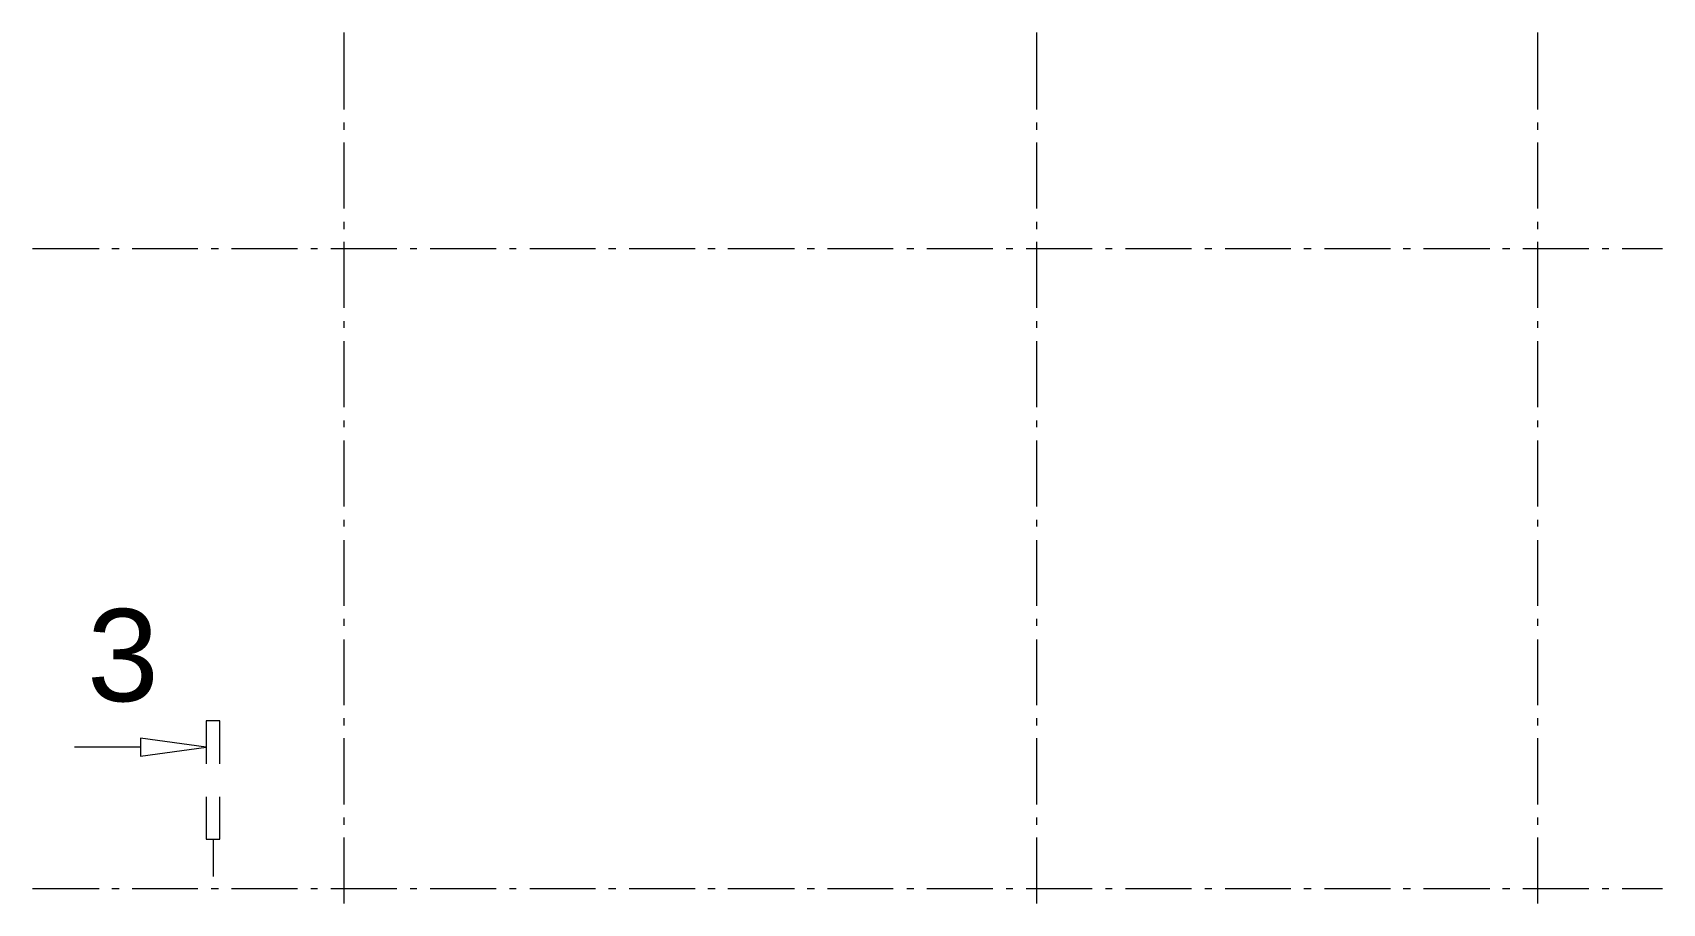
# Model space of a CAD drawing. Header units: millimetres. Extents: x -213547 to 415037, y -3642 to 106956.
# Drawn here: x -93224 to -80862, y 27297 to 33906 of the extents above; entities that cross this region are included whole.
import ezdxf

# ---------------------------------------------------------------- set-up
doc = ezdxf.new("R2010")
doc.units = ezdxf.units.MM
doc.styles.get("Standard").update_dxf_attribs({"font": 'arial.ttf'})

msp = doc.modelspace()

# ---------------------------------------------------------------- linework, layer by layer
at = {"lineweight": 9}
for points in [[(-90859.7, 33321), (-90859.7, 33905.7)], [(-85606.6, 33321), (-85606.6, 33905.7)], [(-81806.6, 33321), (-81806.6, 33905.7)], [(-90859.7, 33168.5), (-90859.7, 33223.6)], [(-85606.6, 33168.5), (-85606.6, 33223.6)], [(-81806.6, 33168.5), (-81806.6, 33223.6)], [(-90859.7, 32571.2), (-90859.7, 33071.1)], [(-85606.6, 32571.2), (-85606.6, 33071.1)], [(-81806.6, 32571.2), (-81806.6, 33071.1)], [(-90859.7, 32414.5), (-90859.7, 32469.5)], [(-85606.6, 32414.5), (-85606.6, 32469.5)], [(-81806.6, 32414.5), (-81806.6, 32469.5)], [(-93223.5, 32266.2), (-92719.4, 32266.2)], [(-92622, 32266.2), (-92566.9, 32266.2)], [(-92469.5, 32266.2), (-91969.6, 32266.2)], [(-91867.9, 32266.2), (-91812.8, 32266.2)], [(-91715.4, 32266.2), (-91215.5, 32266.2)], [(-91113.8, 32266.2), (-91063, 32266.2)], [(-90961.3, 32266.2), (-90461.4, 32266.2)], [(-90859.7, 31817.1), (-90859.7, 32317)], [(-90359.8, 32266.2), (-90308.9, 32266.2)], [(-90207.3, 32266.2), (-89707.4, 32266.2)], [(-89605.7, 32266.2), (-89554.9, 32266.2)], [(-89453.2, 32266.2), (-88953.3, 32266.2)], [(-88855.9, 32266.2), (-88800.8, 32266.2)], [(-88699.1, 32266.2), (-88199.2, 32266.2)], [(-88101.8, 32266.2), (-88046.7, 32266.2)], [(-87949.3, 32266.2), (-87445.2, 32266.2)], [(-87347.7, 32266.2), (-87292.7, 32266.2)], [(-87195.2, 32266.2), (-86695.3, 32266.2)], [(-86593.7, 32266.2), (-86538.6, 32266.2)], [(-86441.2, 32266.2), (-85941.3, 32266.2)], [(-85839.6, 32266.2), (-85788.8, 32266.2)], [(-85687.1, 32266.2), (-85187.2, 32266.2)], [(-85606.6, 31817.1), (-85606.6, 32317)], [(-85085.5, 32266.2), (-85034.7, 32266.2)], [(-84933, 32266.2), (-84433.1, 32266.2)], [(-84331.5, 32266.2), (-84280.6, 32266.2)], [(-84178.9, 32266.2), (-83679.1, 32266.2)], [(-83581.6, 32266.2), (-83526.5, 32266.2)], [(-83424.9, 32266.2), (-82925, 32266.2)], [(-82827.6, 32266.2), (-82772.5, 32266.2)], [(-82675, 32266.2), (-82170.9, 32266.2)], [(-82073.5, 32266.2), (-82018.4, 32266.2)], [(-81921, 32266.2), (-81421.1, 32266.2)], [(-81806.6, 31817.1), (-81806.6, 32317)], [(-81319.4, 32266.2), (-81268.6, 32266.2)], [(-81166.9, 32266.2), (-80861.9, 32266.2)], [(-90859.7, 31664.6), (-90859.7, 31715.5)], [(-85606.6, 31664.6), (-85606.6, 31715.5)], [(-81806.6, 31664.6), (-81806.6, 31715.5)], [(-90859.7, 31063.1), (-90859.7, 31563)], [(-85606.6, 31063.1), (-85606.6, 31563)], [(-81806.6, 31063.1), (-81806.6, 31563)], [(-90859.7, 30910.6), (-90859.7, 30961.4)], [(-85606.6, 30910.6), (-85606.6, 30961.4)], [(-81806.6, 30910.6), (-81806.6, 30961.4)], [(-90859.7, 30309), (-90859.7, 30808.9)], [(-85606.6, 30309), (-85606.6, 30808.9)], [(-81806.6, 30309), (-81806.6, 30808.9)], [(-90859.7, 30156.5), (-90859.7, 30207.3)], [(-85606.6, 30156.5), (-85606.6, 30207.3)], [(-81806.6, 30156.5), (-81806.6, 30207.3)], [(-90859.7, 29554.9), (-90859.7, 30054.8)], [(-85606.6, 29554.9), (-85606.6, 30054.8)], [(-81806.6, 29554.9), (-81806.6, 30054.8)], [(-90859.7, 29402.4), (-90859.7, 29457.5)], [(-85606.6, 29402.4), (-85606.6, 29457.5)], [(-81806.6, 29402.4), (-81806.6, 29457.5)], [(-90859.7, 28800.9), (-90859.7, 29300.8)], [(-85606.6, 28800.9), (-85606.6, 29300.8)], [(-81806.6, 28800.9), (-81806.6, 29300.8)], [(-91804.4, 28356), (-91804.4, 28682.2), (-91906, 28682.2), (-91906, 28356)], [(-90859.7, 28648.4), (-90859.7, 28703.4)], [(-85606.6, 28648.4), (-85606.6, 28703.4)], [(-81806.6, 28648.4), (-81806.6, 28703.4)], [(-92405.9, 28483.1), (-92905.8, 28483.1)], [(-90859.7, 28046.8), (-90859.7, 28550.9)], [(-85606.6, 28046.8), (-85606.6, 28550.9)], [(-81806.6, 28046.8), (-81806.6, 28550.9)], [(-91906, 28106.1), (-91906, 27784.1), (-91804.4, 27784.1), (-91804.4, 28106.1)], [(-90859.7, 27894.3), (-90859.7, 27949.4)], [(-85606.6, 27894.3), (-85606.6, 27949.4)], [(-81806.6, 27894.3), (-81806.6, 27949.4)], [(-91855.2, 27784.1), (-91855.2, 27500.3)], [(-90859.7, 27297), (-90859.7, 27796.8)], [(-85606.6, 27297), (-85606.6, 27796.8)], [(-81806.6, 27297), (-81806.6, 27796.8)], [(-93223.5, 27411.3), (-92719.4, 27411.3)], [(-92622, 27411.3), (-92566.9, 27411.3)], [(-92469.5, 27411.3), (-91969.6, 27411.3)], [(-91867.9, 27411.3), (-91812.8, 27411.3)], [(-91715.4, 27411.3), (-91215.5, 27411.3)], [(-91113.8, 27411.3), (-91063, 27411.3)], [(-90961.3, 27411.3), (-90461.4, 27411.3)], [(-90359.8, 27411.3), (-90308.9, 27411.3)], [(-90207.3, 27411.3), (-89707.4, 27411.3)], [(-89605.7, 27411.3), (-89554.9, 27411.3)], [(-89453.2, 27411.3), (-88953.3, 27411.3)], [(-88855.9, 27411.3), (-88800.8, 27411.3)], [(-88699.1, 27411.3), (-88199.2, 27411.3)], [(-88101.8, 27411.3), (-88046.7, 27411.3)], [(-87949.3, 27411.3), (-87445.2, 27411.3)], [(-87347.7, 27411.3), (-87292.7, 27411.3)], [(-87195.2, 27411.3), (-86695.3, 27411.3)], [(-86593.7, 27411.3), (-86538.6, 27411.3)], [(-86441.2, 27411.3), (-85941.3, 27411.3)], [(-85839.6, 27411.3), (-85788.8, 27411.3)], [(-85687.1, 27411.3), (-85187.2, 27411.3)], [(-85085.5, 27411.3), (-85034.7, 27411.3)], [(-84933, 27411.3), (-84433.1, 27411.3)], [(-84331.5, 27411.3), (-84280.6, 27411.3)], [(-84178.9, 27411.3), (-83679.1, 27411.3)], [(-83581.6, 27411.3), (-83526.5, 27411.3)], [(-83424.9, 27411.3), (-82925, 27411.3)], [(-82827.6, 27411.3), (-82772.5, 27411.3)], [(-82675, 27411.3), (-82170.9, 27411.3)], [(-82073.5, 27411.3), (-82018.4, 27411.3)], [(-81921, 27411.3), (-81421.1, 27411.3)], [(-81319.4, 27411.3), (-81268.6, 27411.3)], [(-81166.9, 27411.3), (-80861.9, 27411.3)]]:
    msp.add_lwpolyline(points, dxfattribs=at)
msp.add_lwpolyline([(-92405.9, 28415.4), (-91906, 28483.1), (-92405.9, 28550.9)], close=True, dxfattribs=at)

# ---------------------------------------------------------------- texts
at = {"insert": (-92810.2, 29176.4), "char_height": 700, "attachment_point": 4}
msp.add_mtext('3', dxfattribs=at)

doc.saveas('drawing.dxf')
